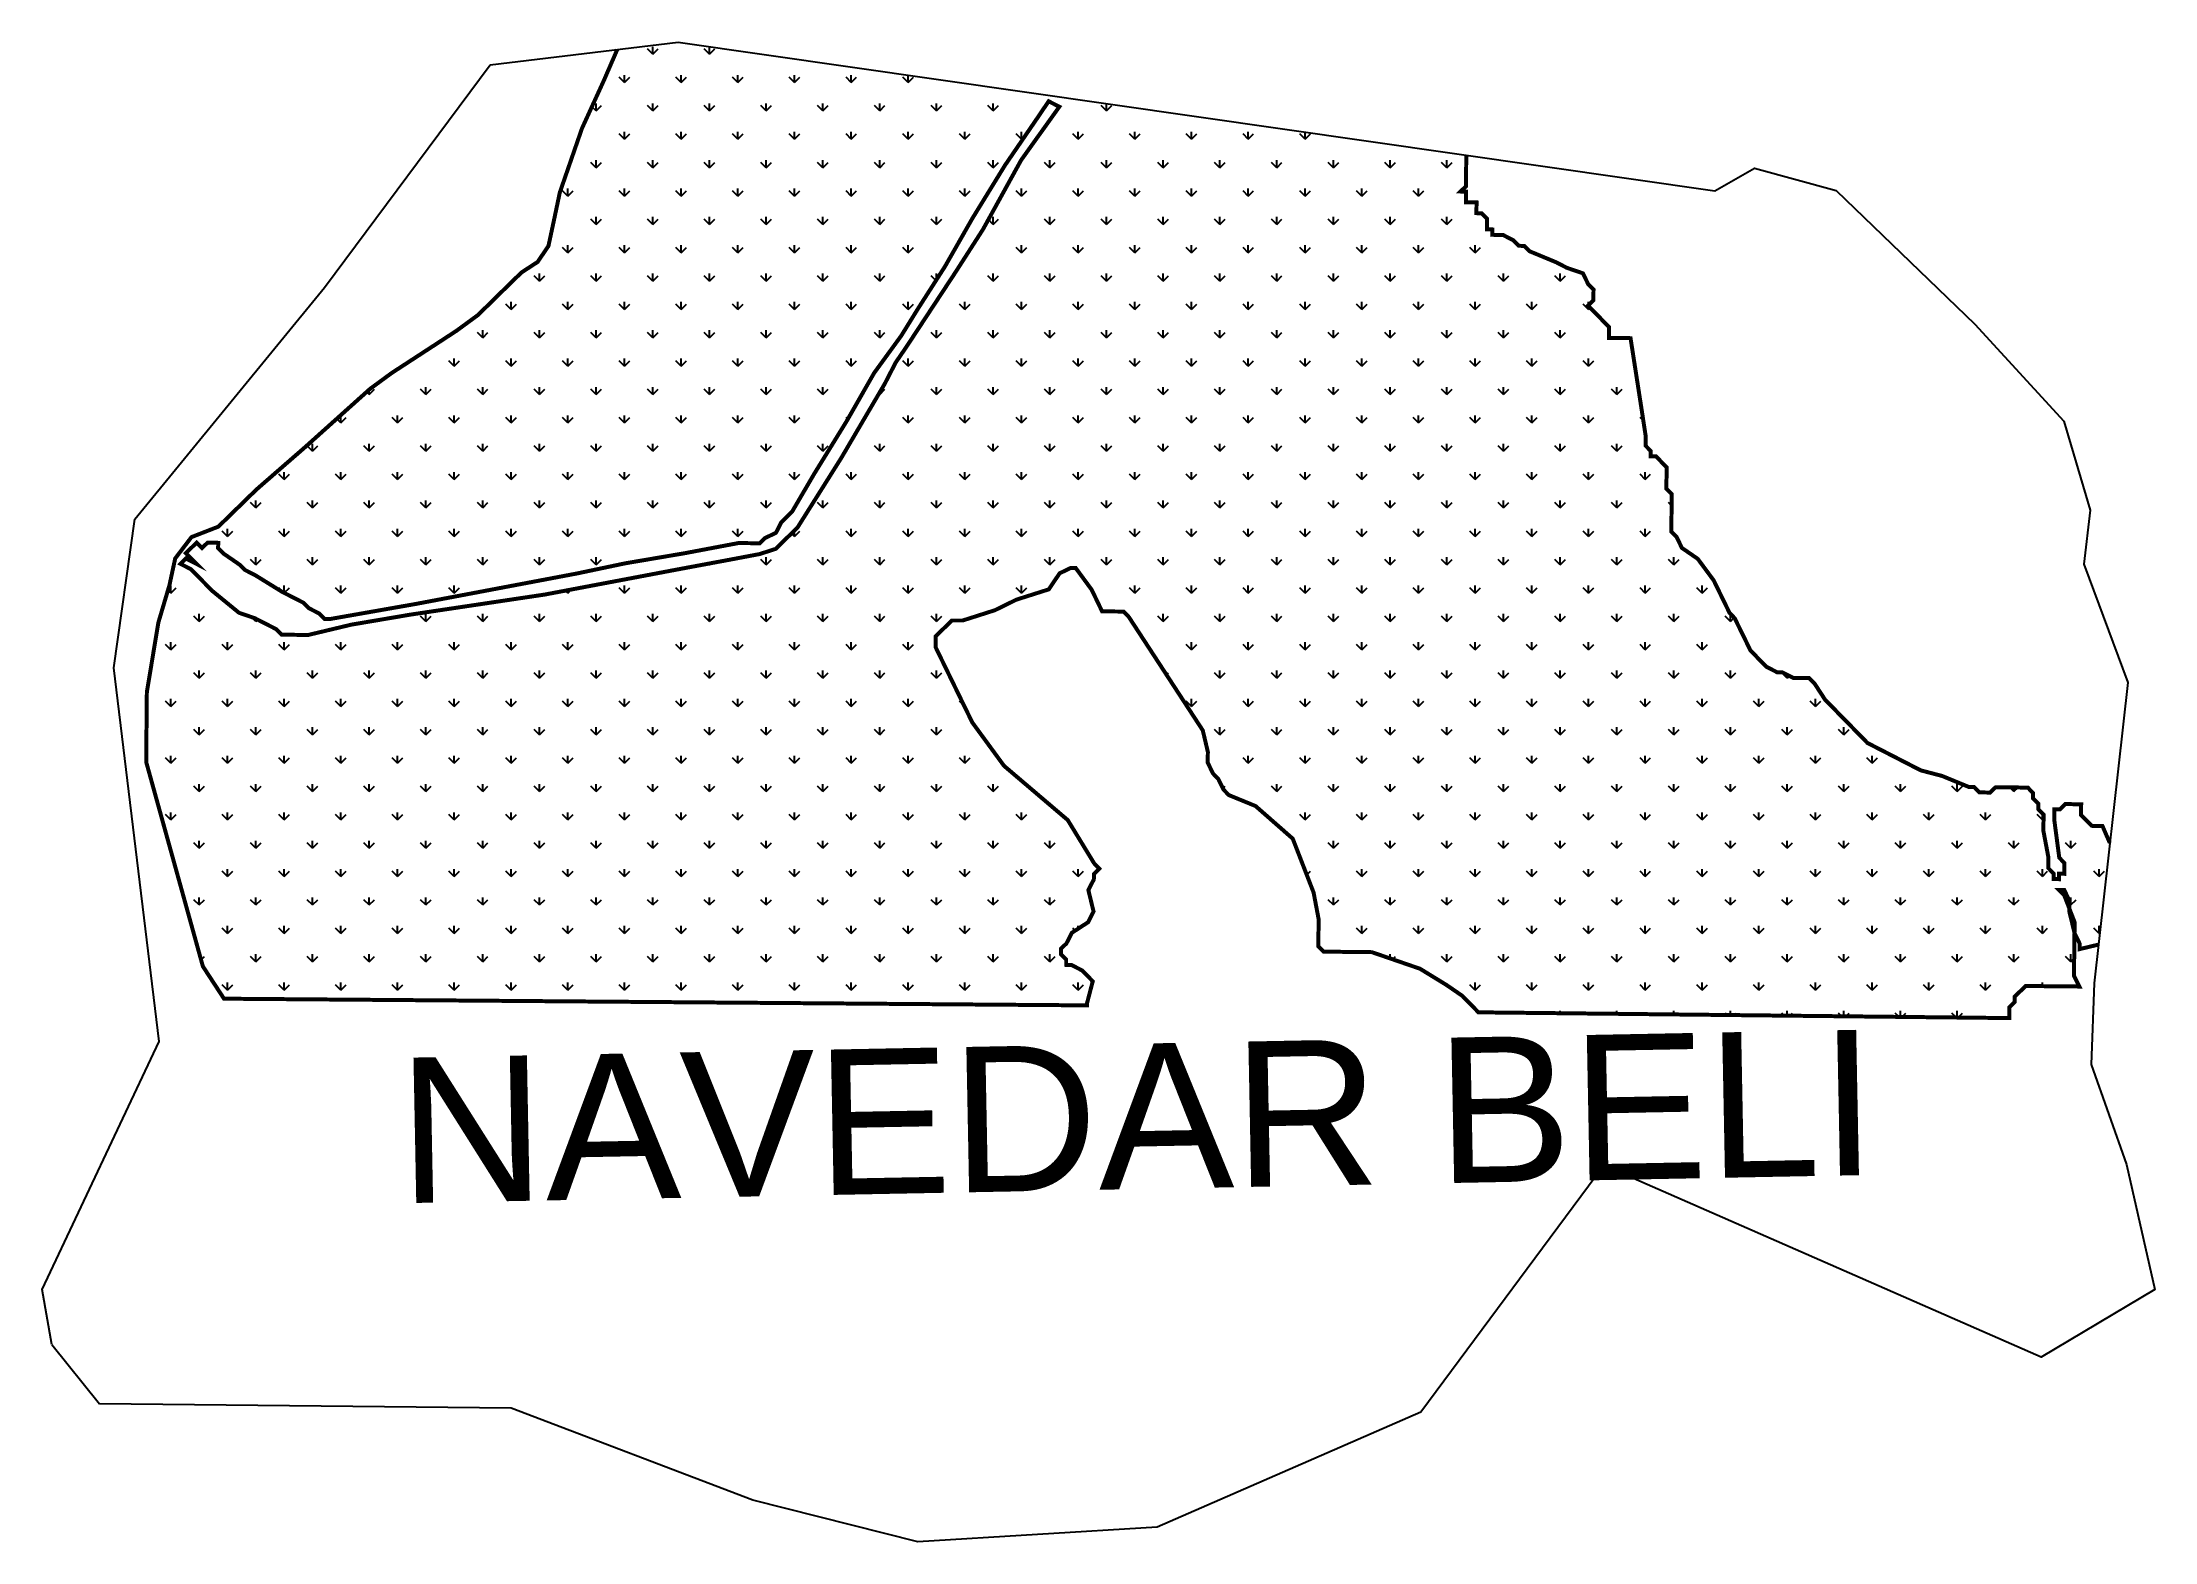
# Model space of a CAD drawing. Header units: metres. Extents: x 278094 to 279674, y 2060153 to 2061275.
import ezdxf

# ---------------------------------------------------------------- set-up
doc = ezdxf.new("R2010")
doc.units = ezdxf.units.M
doc.header["$MEASUREMENT"] = 0
for name, color, linetype in [('MANGROOVES', 112, 'Continuous'), ('village', 3, 'Continuous'), ('VILLAGE NAME', 250, 'Continuous')]:
    doc.layers.add(name, color=color, linetype=linetype)
doc.styles.get("Standard").update_dxf_attribs({"font": 'simplex.shx'})

msp = doc.modelspace()

# ---------------------------------------------------------------- hatches: boundary and pattern name
at = {"layer": 'MANGROOVES'}
h = msp.add_hatch(dxfattribs=at)
h.set_pattern_fill('GRASS', color=256, scale=30)
h.paths.add_polyline_path([(279289.5, 2061005.1), (279282, 2061053.4), (279265.9, 2061053.5), (279266, 2061061.6), (279262.1, 2061065.6), (279258.1, 2061069.7), (279254.1, 2061073.7), (279250.2, 2061077.8), (279254.2, 2061081.7), (279254.3, 2061089.8), (279250.3, 2061093.8), (279246.4, 2061101.9), (279234.4, 2061106), (279226.5, 2061110.1), (279206.5, 2061118.4), (279202.5, 2061122.4), (279198.5, 2061122.5), (279194.5, 2061126.5), (279186.6, 2061130.6), (279178.5, 2061130.7), (279178.6, 2061134.7), (279174.6, 2061134.8), (279174.7, 2061142.8), (279170.7, 2061146.8), (279166.7, 2061146.9), (279166.8, 2061154.9), (279158.8, 2061155), (279158.8, 2061163), (279154.8, 2061163.1), (279158.9, 2061167), (279159.1, 2061190.3), (278569.6, 2061274.8), (278524, 2061269.3), (278514, 2061246.2), (278497.6, 2061210.3), (278489.3, 2061186.3), (278481, 2061162.3), (278476.8, 2061142.3), (278472.5, 2061122.3), (278464.4, 2061110.4), (278452.3, 2061102.5), (278440.1, 2061090.6), (278419.8, 2061070.7), (278403.7, 2061058.9), (278391.6, 2061051), (278355.2, 2061027.3), (278339, 2061015.4), (278290.4, 2060971.8), (278254, 2060940.1), (278225.6, 2060912.4), (278205.5, 2060904.6), (278193.3, 2060888.6), (278189, 2060868.6), (278180.7, 2060840.6), (278172.1, 2060788.6), (278171.6, 2060736.4), (278214, 2060583.5), (278229.8, 2060559.3), (278875.5, 2060554.3), (278875.5, 2060556.3), (278879.7, 2060572.3), (278875.7, 2060576.4), (278871.8, 2060580.4), (278863.8, 2060584.5), (278859.8, 2060584.6), (278859.8, 2060588.6), (278855.9, 2060592.6), (278855.9, 2060596.7), (278860, 2060600.6), (278864.1, 2060608.6), (278876.2, 2060616.5), (278880.3, 2060624.5), (278876.4, 2060640.6), (278880.5, 2060648.5), (278880.6, 2060652.6), (278884.6, 2060656.5), (278880.7, 2060660.6), (278861, 2060692.9), (278813.3, 2060733.5), (278789.6, 2060765.9), (278762.1, 2060822.3), (278762.2, 2060830.3), (278766.2, 2060834.3), (278774.3, 2060842.2), (278782.4, 2060842.2), (278806.5, 2060849.9), (278822.6, 2060857.8), (278846.8, 2060865.5), (278854.9, 2060877.5), (278863, 2060881.4), (278867, 2060881.4), (278878.9, 2060865.2), (278886.7, 2060849), (278902.8, 2060848.9), (278906.7, 2060844.8), (278962, 2060760), (278965.8, 2060743.9), (278965.7, 2060735.9), (278969.6, 2060727.8), (278973.6, 2060723.7), (278977.5, 2060715.7), (278981.5, 2060711.6), (279001.5, 2060703.4), (279029.3, 2060679), (279044.9, 2060638.7), (279048.7, 2060618.6), (279048.4, 2060598.6), (279052.4, 2060594.5), (279088.5, 2060594.1), (279124.5, 2060581.7), (279144.4, 2060569.5), (279156.3, 2060561.3), (279168.2, 2060549.1), (279565.3, 2060544.8), (279565.3, 2060552.9), (279569.4, 2060556.8), (279569.4, 2060560.9), (279577.6, 2060568.8), (279617.7, 2060568.4), (279613.7, 2060576.4), (279614.1, 2060608.5), (279610.2, 2060624.6), (279610.3, 2060626.6), (279606.4, 2060636.7), (279602.4, 2060640.7), (279606.4, 2060640.7), (279610.3, 2060632.6), (279610.3, 2060626.6), (279614.2, 2060616.5), (279614.1, 2060608.5), (279618, 2060600.4), (279618, 2060596.4), (279631.9, 2060599.8), (279640.5, 2060675.8), (279635, 2060688.5), (279627, 2060688.6), (279623, 2060692.6), (279619, 2060696.7), (279619.1, 2060704.7), (279607.1, 2060704.9), (279603.1, 2060700.9), (279599, 2060700.9), (279599, 2060692.9), (279602.7, 2060664.8), (279606.6, 2060660.7), (279606.5, 2060652.7), (279602.5, 2060652.8), (279602.5, 2060648.7), (279598.5, 2060648.8), (279598.5, 2060652.8), (279594.6, 2060656.9), (279594.6, 2060664.9), (279590.8, 2060685), (279591, 2060697), (279587, 2060701.1), (279587.1, 2060705.1), (279583.1, 2060709.1), (279583.1, 2060713.1), (279579.2, 2060717.2), (279555.1, 2060717.5), (279551, 2060713.5), (279543, 2060713.6), (279539.1, 2060717.6), (279535, 2060717.7), (279515.1, 2060725.9), (279499.1, 2060730.1), (279467.2, 2060746.5), (279459.2, 2060750.6), (279451.3, 2060758.7), (279427.5, 2060783), (279419.6, 2060795.1), (279415.6, 2060799.2), (279403.6, 2060799.3), (279395.6, 2060803.4), (279391.6, 2060803.5), (279383.6, 2060807.6), (279379.6, 2060811.6), (279375.7, 2060815.7), (279371.7, 2060819.7), (279367.8, 2060827.8), (279359.9, 2060843.9), (279356, 2060848), (279344.2, 2060872.2), (279332.3, 2060888.3), (279320.4, 2060896.5), (279316.5, 2060904.6), (279312.5, 2060908.6), (279312.8, 2060936.7), (279308.8, 2060940.8), (279309, 2060956.8), (279305.1, 2060960.8), (279301.1, 2060964.9), (279297.1, 2060964.9), (279297.1, 2060969), (279293.2, 2060973), (279293.2, 2060981)])
h.paths.add_polyline_path([(278740.5, 2061047.2), (278732.3, 2061035.2), (278724.1, 2061019.3), (278691.4, 2060963.5), (278658.8, 2060911.7), (278646.6, 2060899.8), (278642.6, 2060895.8), (278630.5, 2060891.9), (278610.4, 2060888.1), (278570.2, 2060880.6), (278469.7, 2060861.6), (278369.3, 2060846.6), (278325.1, 2060839.1), (278292.9, 2060831.4), (278280.9, 2060831.5), (278272.9, 2060831.6), (278268.9, 2060835.7), (278260.9, 2060839.8), (278252.9, 2060843.9), (278241, 2060848), (278221.1, 2060864.3), (278213.1, 2060872.4), (278205.2, 2060880.5), (278197.2, 2060884.6), (278201.3, 2060888.6), (278209.3, 2060884.5), (278201.3, 2060892.6), (278209.4, 2060900.5), (278213.4, 2060896.5), (278217.5, 2060900.4), (278221.5, 2060900.4), (278225.5, 2060900.3), (278225.4, 2060896.3), (278229.4, 2060892.3), (278241.3, 2060884.1), (278245.3, 2060880.1), (278253.3, 2060876), (278273.2, 2060863.7), (278281.2, 2060859.6), (278289.2, 2060855.5), (278293.1, 2060851.5), (278301.1, 2060847.4), (278305.1, 2060843.3), (278309.1, 2060843.3), (278373.4, 2060854.6), (278433.7, 2060866), (278494, 2060877.4), (278530.1, 2060885), (278574.3, 2060892.5), (278614.5, 2060900.1), (278630.6, 2060900), (278634.6, 2060903.9), (278642.7, 2060907.8), (278646.8, 2060915.8), (278654.9, 2060923.8), (278671.2, 2060951.7), (278695.7, 2060991.5), (278716.2, 2061027.4), (278736.5, 2061055.3), (278748.8, 2061075.2), (278769.2, 2061107.1), (278789.6, 2061142.9), (278814.1, 2061182.8), (278838.6, 2061218.6), (278846.7, 2061230.6), (278854.7, 2061226.5), (278826.2, 2061186.7), (278797.6, 2061134.8), (278777.2, 2061103)], flags=16)

# ---------------------------------------------------------------- linework, layer by layer
at = {"color": 3, "flags": 128}
msp.add_lwpolyline([(278101.1, 2060300.5), (278136.7, 2060256.2)], dxfattribs=at)
at = {"layer": 'MANGROOVES', "const_width": 2.98}
for points in [[(278524, 2061269.3), (278514, 2061246.2), (278497.6, 2061210.3), (278489.3, 2061186.3), (278481, 2061162.3), (278476.8, 2061142.3), (278472.5, 2061122.3), (278464.4, 2061110.4), (278452.3, 2061102.5), (278440.1, 2061090.6), (278419.8, 2061070.7), (278403.7, 2061058.9), (278391.6, 2061051), (278355.2, 2061027.3), (278339, 2061015.4), (278290.4, 2060971.8), (278254, 2060940.1), (278225.6, 2060912.4), (278205.5, 2060904.6), (278193.3, 2060888.6), (278189, 2060868.6), (278180.7, 2060840.6), (278172.1, 2060788.6), (278171.6, 2060736.4), (278214, 2060583.5), (278229.8, 2060559.3), (278875.5, 2060554.3), (278875.5, 2060556.3), (278879.7, 2060572.3), (278875.7, 2060576.4), (278871.8, 2060580.4), (278863.8, 2060584.5), (278859.8, 2060584.6), (278859.8, 2060588.6), (278855.9, 2060592.6), (278855.9, 2060596.7), (278860, 2060600.6), (278864.1, 2060608.6), (278876.2, 2060616.5), (278880.3, 2060624.5), (278876.4, 2060640.6), (278880.5, 2060648.5), (278880.6, 2060652.6), (278884.6, 2060656.5), (278880.7, 2060660.6), (278861, 2060692.9), (278813.3, 2060733.5), (278789.6, 2060765.9), (278762.1, 2060822.3), (278762.2, 2060830.3), (278766.2, 2060834.3), (278774.3, 2060842.2), (278782.4, 2060842.2), (278806.5, 2060849.9), (278822.6, 2060857.8), (278846.8, 2060865.5), (278854.9, 2060877.5), (278863, 2060881.4), (278867, 2060881.4), (278878.9, 2060865.2), (278886.7, 2060849), (278902.8, 2060848.9), (278906.7, 2060844.8), (278962, 2060760), (278965.8, 2060743.9), (278965.7, 2060735.9), (278969.6, 2060727.8), (278973.6, 2060723.7), (278977.5, 2060715.7), (278981.5, 2060711.6), (279001.5, 2060703.4), (279029.3, 2060679), (279044.9, 2060638.7), (279048.7, 2060618.6), (279048.4, 2060598.6), (279052.4, 2060594.5), (279088.5, 2060594.1), (279124.5, 2060581.7), (279144.4, 2060569.5), (279156.3, 2060561.3), (279168.2, 2060549.1), (279565.3, 2060544.8), (279565.3, 2060552.9), (279569.4, 2060556.8), (279569.4, 2060560.9), (279577.6, 2060568.8), (279617.7, 2060568.4), (279613.7, 2060576.4), (279614.1, 2060608.5), (279610.2, 2060624.6), (279610.3, 2060626.6), (279606.4, 2060636.7), (279602.4, 2060640.7), (279606.4, 2060640.7), (279610.3, 2060632.6), (279610.3, 2060626.6), (279614.2, 2060616.5), (279614.1, 2060608.5), (279618, 2060600.4), (279618, 2060596.4), (279632.2, 2060599.8)], [(279640.5, 2060675.8), (279635, 2060688.5), (279627, 2060688.6), (279623, 2060692.6), (279619, 2060696.7), (279619.1, 2060704.7), (279607.1, 2060704.9), (279603.1, 2060700.9), (279599, 2060700.9), (279599, 2060692.9), (279602.7, 2060664.8), (279606.6, 2060660.7), (279606.5, 2060652.7), (279602.5, 2060652.8), (279602.5, 2060648.7), (279598.5, 2060648.8), (279598.5, 2060652.8), (279594.6, 2060656.9), (279594.6, 2060664.9), (279590.8, 2060685), (279591, 2060697), (279587, 2060701.1), (279587.1, 2060705.1), (279583.1, 2060709.1), (279583.1, 2060713.1), (279579.2, 2060717.2), (279555.1, 2060717.5), (279551, 2060713.5), (279543, 2060713.6), (279539.1, 2060717.6), (279535, 2060717.7), (279515.1, 2060725.9), (279499.1, 2060730.1), (279467.2, 2060746.5), (279459.2, 2060750.6), (279451.3, 2060758.7), (279427.5, 2060783), (279419.6, 2060795.1), (279415.6, 2060799.2), (279403.6, 2060799.3), (279395.6, 2060803.4), (279391.6, 2060803.5), (279383.6, 2060807.6), (279379.6, 2060811.6), (279375.7, 2060815.7), (279371.7, 2060819.7), (279367.8, 2060827.8), (279359.9, 2060843.9), (279356, 2060848), (279344.2, 2060872.2), (279332.3, 2060888.3), (279320.4, 2060896.5), (279316.5, 2060904.6), (279312.5, 2060908.6), (279312.8, 2060936.7), (279308.8, 2060940.8), (279309, 2060956.8), (279305.1, 2060960.8), (279301.1, 2060964.9), (279297.1, 2060964.9), (279297.1, 2060969), (279293.2, 2060973), (279293.2, 2060981), (279289.5, 2061005.1), (279282, 2061053.4), (279265.9, 2061053.5), (279266, 2061061.6), (279262.1, 2061065.6), (279258.1, 2061069.7), (279254.1, 2061073.7), (279250.2, 2061077.8), (279254.2, 2061081.7), (279254.3, 2061089.8), (279250.3, 2061093.8), (279246.4, 2061101.9), (279234.4, 2061106), (279226.5, 2061110.1), (279206.5, 2061118.4), (279202.5, 2061122.4), (279198.5, 2061122.5), (279194.5, 2061126.5), (279186.6, 2061130.6), (279178.5, 2061130.7), (279178.6, 2061134.7), (279174.6, 2061134.8), (279174.7, 2061142.8), (279170.7, 2061146.8), (279166.7, 2061146.9), (279166.8, 2061154.9), (279158.8, 2061155), (279158.8, 2061163), (279154.8, 2061163.1), (279158.9, 2061167), (279159.1, 2061190.3)]]:
    msp.add_lwpolyline(points, dxfattribs=at)
msp.add_lwpolyline([(278846.7, 2061230.6), (278854.7, 2061226.5), (278826.2, 2061186.7), (278797.6, 2061134.8), (278777.2, 2061103), (278740.5, 2061047.2), (278732.3, 2061035.2), (278724.1, 2061019.3), (278691.4, 2060963.5), (278658.8, 2060911.7), (278646.6, 2060899.8), (278642.6, 2060895.8), (278630.5, 2060891.9), (278610.4, 2060888.1), (278570.2, 2060880.6), (278469.7, 2060861.6), (278369.3, 2060846.6), (278325.1, 2060839.1), (278292.9, 2060831.4), (278280.9, 2060831.5), (278272.9, 2060831.6), (278268.9, 2060835.7), (278260.9, 2060839.8), (278252.9, 2060843.9), (278241, 2060848), (278221.1, 2060864.3), (278213.1, 2060872.4), (278205.2, 2060880.5), (278197.2, 2060884.6), (278201.3, 2060888.6), (278209.3, 2060884.5), (278201.3, 2060892.6), (278209.4, 2060900.5), (278213.4, 2060896.5), (278217.5, 2060900.4), (278221.5, 2060900.4), (278225.5, 2060900.3), (278225.4, 2060896.3), (278229.4, 2060892.3), (278241.3, 2060884.1), (278245.3, 2060880.1), (278253.3, 2060876), (278273.2, 2060863.7), (278281.2, 2060859.6), (278289.2, 2060855.5), (278293.1, 2060851.5), (278301.1, 2060847.4), (278305.1, 2060843.3), (278309.1, 2060843.3), (278373.4, 2060854.6), (278433.7, 2060866), (278494, 2060877.4), (278530.1, 2060885), (278574.3, 2060892.5), (278614.5, 2060900.1), (278630.6, 2060900), (278634.6, 2060903.9), (278642.7, 2060907.8), (278646.8, 2060915.8), (278654.9, 2060923.8), (278671.2, 2060951.7), (278695.7, 2060991.5), (278716.2, 2061027.4), (278736.5, 2061055.3), (278748.8, 2061075.2), (278769.2, 2061107.1), (278789.6, 2061142.9), (278814.1, 2061182.8), (278838.6, 2061218.6), (278846.7, 2061230.6)], close=True, dxfattribs=at)
at = {"layer": 'village', "color": 3}
for points in [[(278429, 2061257.9, 0), (278569.6, 2061274.8, 0), (279345.1, 2061163.7, 0), (279374.7, 2061180.6, 0), (279435.9, 2061163.9, 0), (279539.5, 2061063.8, 0), (279606, 2060991.2, 0), (279625.7, 2060924.8, 0), (279621.2, 2060884.3, 0), (279654, 2060795.9, 0), (279628.7, 2060570.8, 0), (279626.6, 2060510.1, 0), (279652.9, 2060435.3, 0), (279674.1, 2060341.8, 0), (279589.1, 2060291.2, 0), (279262.1, 2060434.5, 0), (279125.2, 2060250, 0), (278928, 2060163.9, 0), (278748.9, 2060153.1, 0), (278625.4, 2060184.3, 0), (278444.7, 2060253, 0), (278136.7, 2060256.2, 0)], [(278101.1, 2060300.5, 0), (278093.9, 2060341.7, 0), (278181.4, 2060527.3, 0), (278147.5, 2060806.7, 0), (278163, 2060918.1, 0), (278305.1, 2061091.2, 0), (278429, 2061257.9, 0), (278429, 2061257.9, 0)]]:
    msp.add_polyline3d(points, dxfattribs=at)

# ---------------------------------------------------------------- texts
at = {"layer": 'VILLAGE NAME', "insert": (278359.1, 2060515), "char_height": 108.748, "attachment_point": 1, "rotation": 1.1028}
msp.add_mtext_dynamic_manual_height_columns('{\\fArial|b0|i0|c0|p34;NAVEDAR BELI}', width=1388.073, gutter_width=543.7, heights=[0], dxfattribs=at)

doc.saveas('drawing.dxf')
